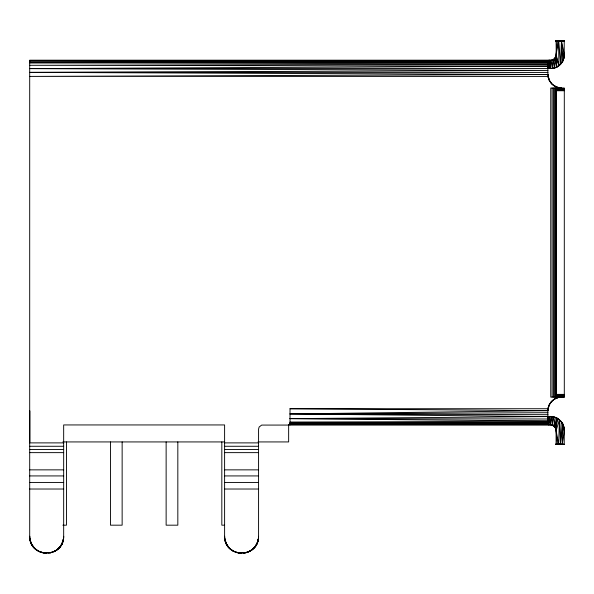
<?xml version="1.0" encoding="UTF-8"?>
<svg xmlns="http://www.w3.org/2000/svg" width="594" height="594" viewBox="0 0 594 594"><rect width="100%" height="100%" fill="white"/><g stroke="black" fill="none" stroke-linecap="round" stroke-linejoin="round"><path stroke-width="0.89" d="M563.988 53.222C565.466 61.011 558.509 68.733 550.675 68.54L550.111 60.187L549.257 68.54L549.175 60.187L548.18 60.833L548.039 68.54L548.151 64.048L29.7 62.704L548.039 62.043L548.039 68.54L548.151 66.127L29.7 68.6L550.675 68.54C557.907 68.704 564.389 62.236 564.226 54.997L564.226 40.696L556.095 40.696L556.259 56.259M549.183 424.94L549.257 416.587L550.631 424.94C553.541 425.178 556.021 427.702 556.095 430.643L557.328 443.896L564.226 444.409L564.226 430.138C564.471 421.733 556.043 415.288 547.965 416.587L290.013 418.629L548.151 421.087L548.099 416.587L548.039 423.084L289.575 423.604L548.18 424.302L549.183 424.94L548.195 424.346M555.115 417.337L557.246 418.287L556.095 430.643L556.095 444.431L564.226 444.409L556.095 444.312L562.34 444.297C562.978 436.716 566.832 427.338 560.647 420.968C558.085 418.235 554.425 416.609 550.675 416.587L550.631 424.94L551.937 416.646L555.115 417.337L554.967 427.361L553.794 426.158M564.159 428.801L562.756 424.005L562.34 444.297L564.226 444.409L556.095 444.431L560.506 444.275L562.756 424.005L561.285 421.718L557.246 418.287L554.967 424.94L555.932 429.455L557.246 418.287L555.539 428.333M548.18 60.833L548.039 61.486L29.7 60.967L548.566 60.402L548.366 68.54L548.18 60.833L29.7 60.967L548.039 61.754L29.7 62.704L548.099 62.363L548.151 64.048L29.7 65.303L548.151 66.127M554.967 57.759L554.737 67.916L553.356 60.187L552.658 68.399L551.915 60.187L550.675 68.54L550.675 60.187C553.563 59.927 556.021 57.41 556.095 54.492L557.328 41.238L564.226 40.719L556.095 40.696L564.226 40.786L556.095 41.016L557.328 41.238L556.095 41.721M290.013 422.245L548.099 422.772L548.151 421.087L290.013 422.245L548.039 423.084M556.095 443.406L557.328 443.896L556.095 443.956L558.627 444.134L556.095 430.643L559.437 419.802L558.627 444.134L556.095 444.312L564.226 444.342L556.095 444.431M561.285 421.718L560.506 444.275L559.437 419.802M549.613 60.187L549.257 68.54L548.566 60.402M549.257 416.587L548.566 424.732L288.647 424.561L548.18 424.302L548.039 423.648C548.574 416.476 545.864 407.759 551.277 401.774C553.823 398.856 557.632 397.089 561.516 397.096C554.759 397.096 548.707 402.48 548.039 409.221L549.435 404.507M554.967 60.187L555.932 55.673L556.853 67.055L554.967 60.187L29.7 60.187L29.7 536.234C29.21 558.434 64.048 558.523 63.669 536.315L63.669 424.94L224.606 424.94L224.606 536.234C224.116 558.434 258.954 558.516 258.576 536.315L258.576 429.12L259.132 427.027L261.672 425.081L554.967 424.94L553.37 416.862L552.591 424.94L551.937 416.646M57.009 549.806L60.039 546.814L59.675 547.252L62.021 543.614C60.246 547.126 57.38 549.977 53.854 551.715C59.69 548.953 63.707 542.805 63.669 536.315C63.966 558.36 29.24 558.471 29.7 536.234C29.529 545.329 37.578 553.43 46.688 553.304M258.427 538.543L258.576 536.315C258.657 544.661 251.893 552.264 243.614 553.185C251.114 552.301 257.454 546.034 258.427 538.543C256.133 559.214 223.997 556.882 224.606 536.234C224.562 542.73 228.564 548.938 234.422 551.715L231.266 549.806L228.185 546.747C231.014 550.215 235.09 552.583 239.531 553.177M547.965 416.587L290.013 413.951L547.965 410.647L548.522 406.801L548.039 408.568M551.937 68.481C555.576 68.139 558.969 66.231 561.285 63.417C566.862 56.853 562.436 48.159 561.441 40.83L556.095 40.696M563.817 58.271L564.159 56.333M558.627 40.993L556.095 54.492L558.895 65.763L558.627 40.993L556.095 40.778L564.226 40.719L561.441 40.83L560.647 64.167L558.627 40.993L556.095 40.927L557.328 41.238L556.095 41.32L557.328 41.238M564.226 54.997L563.246 60.039L561.441 40.83L562.124 62.236M63.254 540.057L61.731 544.193L63.521 538.543M63.083 540.755L63.521 538.558M257.989 540.755L258.427 538.558M548.039 408.895L548.522 406.801M562.756 61.123L563.595 57.618M258.16 540.057L256.638 544.193L256.927 543.614L254.581 547.252M549.19 405.019L551.277 401.774L554.187 399.25M254.945 546.814L251.915 549.806L252.302 549.495L248.76 551.715L249.138 551.536M53.854 551.715L57.395 549.495M554.128 399.294L558.182 397.512M50.356 552.903L54.232 551.536M548.581 60.388L549.175 60.187M557.699 397.646L559.964 397.186M48.708 553.185L50.698 552.821M556.095 40.927L560.506 40.852L556.095 40.756M547.965 412.704L290.013 413.951L547.965 414.694M548.039 61.486C548.359 69.03 545.864 78.571 552.316 84.43L549.19 80.108L547.965 74.488L29.7 72.379L547.965 70.434L29.7 68.6M547.965 74.488L29.7 76.411L548.106 76.411M29.7 72.379L547.965 72.423M556.17 88.395L564.3 88.395M556.17 88.825L564.3 88.825M556.17 89.39L564.3 89.39M556.17 90.043L564.3 90.043M556.17 90.741L564.3 90.741M556.17 394.386L564.3 394.386M556.17 395.092L564.3 395.092M556.17 395.745L564.3 395.745M556.17 396.302L564.3 396.302M556.17 396.733L564.3 396.733M564.3 397.096L550.749 397.096L550.749 88.031L564.3 88.031L564.3 397.096L556.17 397.007L556.17 88.031M290.013 424.94L290.013 408.724L548.106 408.724M289.575 423.604L548.039 423.648M288.647 424.561L467.552 424.413M62.853 441.929L224.606 441.929M258.019 441.929L288.647 441.929L288.647 424.443M63.669 442.886L29.7 442.886L29.715 410.744L29.73 441.929M224.606 442.886L258.576 442.886M29.7 446.272L63.669 446.272M224.606 446.272L258.576 446.272M29.7 449.554L63.669 449.554M224.606 449.554L258.576 449.554M29.7 452.635L63.669 452.635M224.606 452.635L258.576 452.635M29.7 469.861L63.669 469.861M224.606 469.861L258.576 469.861M29.7 475.928L63.669 475.928M224.606 475.928L258.576 475.928M29.7 482.439L63.669 482.439M224.606 482.439L258.576 482.439M29.7 489.025L63.669 489.025M224.606 489.025L258.576 489.025M62.853 525.178L66.454 525.178L66.454 441.929M224.517 525.178L221.822 525.178L221.822 441.929M290.013 418.629L548.151 419L548.099 416.587L548.099 422.772M290.013 408.724L547.965 410.647M552.94 84.912L557.699 87.481L561.516 88.031L556.184 86.939L552.917 84.897M237.919 552.903L241.587 553.304M44.624 553.177L39.063 551.499M557.699 87.481L559.964 87.942M558.182 87.615L554.128 85.84M39.516 551.715L35.907 549.443M554.187 85.885L551.277 83.353L549.19 80.108M548.039 76.567L548.522 78.326L548.039 75.906L549.435 80.621M225.193 540.755L226.544 544.193L228.601 547.252L226.217 543.54L226.544 544.193L224.747 538.513M30.287 540.733L29.841 538.506C30.465 542.938 32.87 547.015 36.36 549.806L33.279 546.747L33.68 547.245L31.311 543.54L31.638 544.193L30.101 539.976M555.932 55.673L558.895 65.763M562.756 424.005L564.226 430.138L563.817 426.856M548.039 76.24L548.522 78.326M563.253 425.096L564.226 430.138M555.539 56.794L556.853 67.055M548.566 424.732L548.039 416.587M555.984 88.031L555.984 397.096M555.442 88.031L555.442 397.096M554.581 88.031L554.581 397.096M553.46 88.031L553.46 397.096M552.153 88.031L552.153 397.096M548.099 62.363L548.151 68.54M177.829 441.929L177.829 525.178L166.134 525.178L166.134 441.929M122.141 441.929L122.141 525.178L110.447 525.178L110.447 441.929"/></g></svg>
